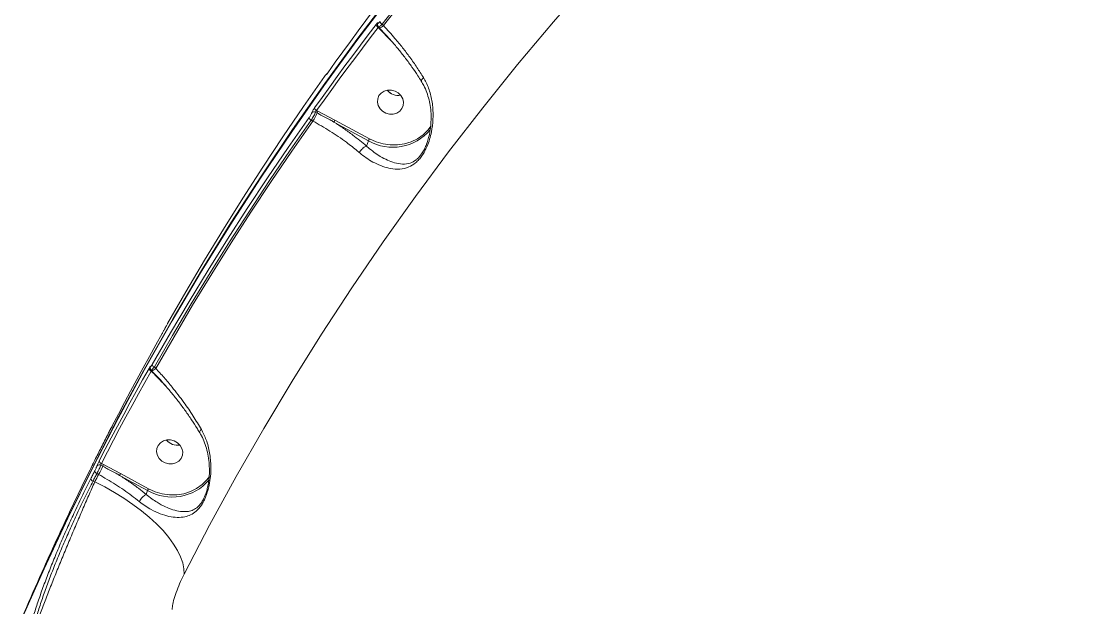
# Model space of a CAD drawing. Header units: millimetres. Extents: x -5550 to 7488, y -4093 to 4627.
# Drawn here: x -3039.4 to -2675.4, y 1757.6 to 1956.6 of the extents above; entities that cross this region are included whole.
import ezdxf

# ---------------------------------------------------------------- set-up
doc = ezdxf.new("R2010")
doc.units = ezdxf.units.MM
doc.layers.add('DIKOM_ОБЪЕКТ', color=7, linetype='Continuous')

msp = doc.modelspace()

# ---------------------------------------------------------------- linework, layer by layer
at = {"layer": 'DIKOM_ОБЪЕКТ', "color": 7, "linetype": 'Continuous', "lineweight": 15}
for p, q in [((-2918.038, 1954.778), (-2917.75, 1954.484)), ((-2916.348, 1955.208), (-2916.81, 1955.68)), ((-2918.163, 1954.597), (-2918.07, 1954.502)), ((-2918.07, 1954.502), (-2913.548, 1949.823)), ((-2917.75, 1954.484), (-2917.74, 1954.475)), ((-2913.548, 1949.823), (-2913.065, 1949.329)), ((-2939.407, 1925.832), (-2938.89, 1925.553)), ((-2938.603, 1926.108), (-2939.051, 1926.35)), ((-2932.857, 1923.05), (-2938.603, 1926.108)), ((-2940.909, 1923.092), (-2940.328, 1922.779)), ((-2933.16, 1922.455), (-2921.423, 1916.121)), ((-2921.12, 1916.715), (-2932.857, 1923.05)), ((-2922.102, 1914.317), (-2921.423, 1916.121)), ((-2993.72, 1838.787), (-2994.199, 1839.277)), ((-2995.299, 1838.244), (-2995.122, 1838.063)), ((-2995.282, 1838.195), (-2995.262, 1838.206)), ((-2995.122, 1838.063), (-2995.114, 1838.056)), ((-2990.751, 1833.229), (-2990.177, 1832.642)), ((-3008.823, 1818.646), (-3008.86, 1818.581)), ((-3012.4, 1805.927), (-3011.716, 1805.558)), ((-3011.429, 1806.113), (-3012.211, 1806.535)), ((-3005.696, 1803.062), (-3011.429, 1806.113)), ((-3013.734, 1803.096), (-3013.154, 1802.783)), ((-3005.999, 1802.467), (-2996.473, 1797.326)), ((-2996.17, 1797.92), (-3005.696, 1803.062)), ((-3014.437, 1800.275), (-3015.045, 1800.532)), ((-2996.966, 1796.017), (-2996.473, 1797.326))]:
    msp.add_line(p, q, dxfattribs=at)
at = {"layer": 'DIKOM_ОБЪЕКТ', "color": 7, "linetype": 'Continuous', "lineweight": 15, "flags": 128}
for points in [[(-2916.81, 1955.68), (-2909.092, 1965.557), (-2901.246, 1975.343), (-2893.273, 1985.038), (-2885.174, 1994.64), (-2876.95, 2004.149), (-2868.601, 2013.562), (-2860.129, 2022.878), (-2851.536, 2032.096)], [(-2850.943, 2031.777), (-2859.555, 2022.541), (-2868.044, 2013.206), (-2876.41, 2003.775), (-2884.651, 1994.248), (-2892.767, 1984.626), (-2900.755, 1974.912), (-2908.616, 1965.105), (-2916.348, 1955.208)], [(-2984.11, 1768.926), (-2975.419, 1785.573), (-2966.396, 1802.053), (-2957.044, 1818.36), (-2947.365, 1834.491), (-2937.363, 1850.438), (-2927.042, 1866.198), (-2916.403, 1881.765), (-2905.451, 1897.134), (-2894.189, 1912.3), (-2882.622, 1927.259), (-2870.751, 1942.006), (-2858.582, 1956.536), (-2846.118, 1970.845)], [(-2913.48, 1966.162), (-2925.027, 1950.971), (-2936.271, 1935.578), (-2947.209, 1919.988), (-2957.838, 1904.205), (-2968.153, 1888.234), (-2978.153, 1872.08), (-2987.834, 1855.747), (-2997.193, 1839.241), (-3006.228, 1822.566), (-3014.935, 1805.729), (-3023.312, 1788.733), (-3031.356, 1771.584), (-3039.066, 1754.287)], [(-2935.261, 1939.189), (-2932.704, 1942.76), (-2930.131, 1946.321), (-2927.542, 1949.871), (-2924.937, 1953.41), (-2922.315, 1956.939), (-2919.678, 1960.457), (-2917.025, 1963.964), (-2914.355, 1967.46)], [(-3039.375, 1753.466), (-3031.665, 1770.763), (-3023.621, 1787.912), (-3015.244, 1804.908), (-3006.537, 1821.745), (-2997.502, 1838.42), (-2988.143, 1854.926), (-2978.462, 1871.258), (-2968.462, 1887.413), (-2958.147, 1903.384), (-2947.518, 1919.167), (-2936.58, 1934.757), (-2925.336, 1950.15), (-2913.789, 1965.341)], [(-2918.833, 1955.553), (-2921.503, 1952.057), (-2924.156, 1948.55), (-2926.794, 1945.032), (-2929.415, 1941.504), (-2932.02, 1937.965), (-2934.609, 1934.415), (-2937.182, 1930.854), (-2939.739, 1927.283)], [(-2939.051, 1926.35), (-2936.497, 1929.918), (-2933.926, 1933.476), (-2931.339, 1937.023), (-2928.736, 1940.559), (-2926.117, 1944.085), (-2923.481, 1947.6), (-2920.83, 1951.104), (-2918.163, 1954.597)], [(-2989.682, 1854.095), (-2983.491, 1864.851), (-2977.162, 1875.532), (-2970.696, 1886.138), (-2964.095, 1896.666), (-2957.358, 1907.116), (-2950.488, 1917.486), (-2943.484, 1927.774), (-2936.348, 1937.98)], [(-2916.616, 1926.122), (-2917.513, 1927.003), (-2918.122, 1928.064), (-2918.393, 1929.22), (-2918.305, 1930.377), (-2917.865, 1931.442), (-2917.109, 1932.327), (-2916.097, 1932.962), (-2914.913, 1933.295), (-2913.65, 1933.299), (-2912.413, 1932.974), (-2911.301, 1932.345), (-2910.404, 1931.465), (-2909.796, 1930.403), (-2909.524, 1929.247), (-2909.612, 1928.09), (-2910.052, 1927.026), (-2910.809, 1926.14), (-2911.82, 1925.505), (-2913.005, 1925.172), (-2914.268, 1925.168), (-2915.505, 1925.494), (-2916.616, 1926.122)], [(-2941.599, 1924.021), (-2948.735, 1913.815), (-2955.738, 1903.527), (-2962.609, 1893.157), (-2969.345, 1882.707), (-2975.946, 1872.179), (-2982.412, 1861.573), (-2988.741, 1850.892), (-2994.932, 1840.136)], [(-2994.199, 1839.277), (-2988.012, 1850.024), (-2981.689, 1860.696), (-2975.228, 1871.293), (-2968.632, 1881.813), (-2961.901, 1892.254), (-2955.037, 1902.615), (-2948.039, 1912.895), (-2940.909, 1923.092)], [(-2940.328, 1922.779), (-2947.473, 1912.56), (-2954.485, 1902.259), (-2961.363, 1891.877), (-2968.107, 1881.414), (-2974.716, 1870.872), (-2981.188, 1860.253), (-2987.523, 1849.557), (-2993.72, 1838.787)], [(-2900.169, 1921.222), (-2901.285, 1919.711), (-2902.902, 1918.112), (-2904.786, 1916.782), (-2906.892, 1915.752), (-2909.169, 1915.048), (-2911.562, 1914.687), (-2914.012, 1914.677), (-2916.461, 1915.018), (-2918.849, 1915.703), (-2921.12, 1916.715)], [(-3008.481, 1819.275), (-3006.426, 1823.232), (-3004.352, 1827.18), (-3002.26, 1831.119), (-3000.15, 1835.048), (-2998.022, 1838.969), (-2995.875, 1842.88), (-2993.711, 1846.783), (-2991.529, 1850.675)], [(-2996.007, 1838.769), (-2998.19, 1834.876), (-3000.354, 1830.974), (-3002.5, 1827.063), (-3004.628, 1823.142), (-3006.738, 1819.212), (-3008.83, 1815.273), (-3010.904, 1811.326), (-3012.959, 1807.369)], [(-3012.211, 1806.535), (-3010.157, 1810.489), (-3008.085, 1814.433), (-3005.995, 1818.369), (-3003.887, 1822.295), (-3001.76, 1826.213), (-2999.616, 1830.121), (-2997.454, 1834.02), (-2995.273, 1837.909)], [(-3010.546, 1815.318), (-3010.382, 1815.639), (-3010.219, 1815.96), (-3010.055, 1816.281), (-3009.891, 1816.602), (-3009.727, 1816.923), (-3009.563, 1817.243), (-3009.398, 1817.564), (-3009.234, 1817.884)], [(-2991.667, 1807.327), (-2992.563, 1808.208), (-2993.172, 1809.269), (-2993.444, 1810.425), (-2993.356, 1811.582), (-2992.916, 1812.647), (-2992.159, 1813.532), (-2991.148, 1814.167), (-2989.963, 1814.5), (-2988.7, 1814.504), (-2987.463, 1814.178), (-2986.352, 1813.55), (-2985.455, 1812.669), (-2984.846, 1811.608), (-2984.575, 1810.452), (-2984.663, 1809.295), (-2985.102, 1808.231), (-2985.859, 1807.345), (-2986.871, 1806.71), (-2988.056, 1806.377), (-2989.318, 1806.373), (-2990.555, 1806.699), (-2991.667, 1807.327)], [(-3014.484, 1803.925), (-3014.648, 1803.605), (-3014.813, 1803.284), (-3014.977, 1802.964), (-3015.141, 1802.643), (-3015.305, 1802.322), (-3015.469, 1802.001), (-3015.633, 1801.68), (-3015.796, 1801.359)], [(-3015.045, 1800.532), (-3014.882, 1800.853), (-3014.718, 1801.174), (-3014.554, 1801.494), (-3014.391, 1801.815), (-3014.226, 1802.135), (-3014.062, 1802.456), (-3013.898, 1802.776), (-3013.734, 1803.096)], [(-3013.154, 1802.783), (-3013.315, 1802.47), (-3013.475, 1802.157), (-3013.636, 1801.843), (-3013.796, 1801.53), (-3013.956, 1801.216), (-3014.117, 1800.903), (-3014.277, 1800.589), (-3014.437, 1800.275)], [(-2975.442, 1802.087), (-2976.335, 1800.916), (-2977.952, 1799.317), (-2979.837, 1797.987), (-2981.943, 1796.957), (-2984.219, 1796.253), (-2986.612, 1795.892), (-2989.062, 1795.882), (-2991.511, 1796.223), (-2993.899, 1796.908), (-2996.17, 1797.92)], [(-3014.437, 1800.275), (-3011.032, 1798.543), (-3007.716, 1796.676), (-3004.516, 1794.693), (-3001.463, 1792.612), (-2998.585, 1790.451), (-2995.908, 1788.23), (-2993.455, 1785.97), (-2991.251, 1783.691), (-2989.313, 1781.413), (-2987.662, 1779.159), (-2986.31, 1776.947), (-2985.271, 1774.799), (-2984.554, 1772.733), (-2984.166, 1770.77), (-2984.11, 1768.926)]]:
    msp.add_lwpolyline(points, dxfattribs=at)
at = {"layer": 'DIKOM_ОБЪЕКТ', "color": 7, "linetype": 'Continuous', "lineweight": 15}
for centre, radius, start, end in [((-2917.626, 1955.687), 1.215, 186.31439, 243.77456), ((-2917.43, 1955.562), 0.903, 143.73373, 174.88064), ((-2918.009, 1956.674), 2.216, 276.97211, 318.56175), ((-2916.262, 1956.776), 1.225, 186.59989, 243.45944), ((-2917.356, 1953.669), 1.097, 119.16407, 130.59979), ((-2935.015, 1938.03), 0.968, 123.13988, 144.97612), ((-2911.272, 1936.378), 4.9, 219.33062, 279.44329), ((-2911.274, 1936.373), 4.896, 219.30072, 279.47319), ((-2939.93, 1924.969), 1.009, 58.84333, 137.29958), ((-2938.568, 1927.427), 1.18, 186.99069, 245.81797), ((-2933.422, 1923.072), 6.005, 149.62831, 155.59462), ((-2940.424, 1924.173), 1.185, 187.38602, 245.82705), ((-2965.848, 1937.759), 29.592, 329.58764, 335.64104), ((-2928.367, 1920.383), 5.222, 149.29208, 156.62146), ((-2913.149, 1930.431), 16.53, 239.96401, 320.11338), ((-2916.601, 1914.034), 5.255, 149.31485, 156.59869), ((-2994.938, 1838.938), 1.082, 189.01185, 251.97318), ((-2994.79, 1839.006), 0.947, 162.90651, 238.77526), ((-2994.675, 1839.02), 0.907, 151.41801, 171.81964), ((-2995.368, 1840.235), 2.194, 276.63699, 318.6932), ((-2993.854, 1840.314), 1.093, 189.37417, 251.63171), ((-2986.322, 1817.584), 4.901, 219.33449, 279.44138), ((-2986.324, 1817.579), 4.897, 219.30376, 279.47211), ((-3012.913, 1805.081), 0.99, 58.75867, 144.98875), ((-3038.767, 1817.813), 29.698, 329.59488, 335.62705), ((-3011.923, 1807.546), 1.051, 189.70917, 254.09666), ((-3006.344, 1803.128), 5.896, 149.59079, 155.66594), ((-3013.445, 1804.112), 1.056, 190.1553, 254.10199), ((-3001.17, 1800.376), 5.262, 149.31828, 156.59061), ((-3014.759, 1801.546), 1.054, 190.23054, 254.24693), ((-2988.195, 1811.662), 16.555, 239.99636, 319.24522), ((-2991.684, 1795.256), 5.217, 149.28879, 156.62475)]:
    msp.add_arc(centre, radius, start, end, dxfattribs=at)
for points, knots in [([(-2684.074, 2112.904), (-2684.389, 2109.112), (-2685.021, 2101.525), (-2685.044, 2089.165), (-2684.386, 2076.009), (-2682.951, 2061.994), (-2680.742, 2047.168), (-2677.805, 2031.852), (-2674.167, 2016.113), (-2669.871, 2000.021), (-2664.847, 1983.314), (-2659.082, 1966.026), (-2652.578, 1948.203), (-2645.477, 1930.232), (-2637.819, 1912.179), (-2629.651, 1894.107), (-2620.844, 1875.729), (-2611.403, 1857.094), (-2601.345, 1838.263), (-2590.886, 1819.639), (-2580.071, 1801.279), (-2568.953, 1783.236), (-2557.356, 1765.226), (-2545.303, 1747.313), (-2532.825, 1729.563), (-2520.187, 1712.35), (-2507.435, 1695.721), (-2494.617, 1679.707), (-2481.538, 1664.062), (-2468.233, 1648.859), (-2454.743, 1634.155), (-2442.302, 1621.259), (-2430.94, 1609.976), (-2424.105, 1603.538), (-2420.684, 1600.316)], [0, 0, 0, 0, 0.0311784, 0.062381, 0.0935594, 0.1256442, 0.1577551, 0.1898399, 0.2210201, 0.2522244, 0.2834046, 0.3154897, 0.3476009, 0.379686, 0.410889, 0.4421158, 0.4733189, 0.5054257, 0.5375585, 0.5696654, 0.6009197, 0.6321978, 0.6634522, 0.69561, 0.727794, 0.7599519, 0.7912842, 0.8226406, 0.8539729, 0.886209, 0.9184712, 0.9507072, 0.9753305, 1, 1, 1, 1]), ([(-2918.158, 1956.096), (-2918.158, 1956.102), (-2918.153, 1956.158), (-2918.186, 1956.207), (-2918.328, 1956.128), (-2918.55, 1955.909), (-2918.739, 1955.672), (-2918.833, 1955.553)], [0, 0, 0, 0, 0.0278224, 0.2649911, 0.5076902, 0.7539601, 1, 1, 1, 1]), ([(-2918.322, 1955.641), (-2918.328, 1955.607), (-2918.349, 1955.476), (-2918.3, 1955.199), (-2918.189, 1954.927), (-2918.061, 1954.818), (-2918.026, 1954.789)], [0, 0, 0, 0, 0.1276075, 0.4938973, 0.8632757, 1, 1, 1, 1]), ([(-2917.48, 1956.635), (-2917.574, 1956.517), (-2917.763, 1956.282), (-2917.987, 1956.064), (-2918.13, 1955.985), (-2918.163, 1956.034), (-2918.159, 1956.09), (-2918.158, 1956.096)], [0, 0, 0, 0, 0.2458145, 0.4917789, 0.7342876, 0.9715264, 1, 1, 1, 1]), ([(-2918.014, 1954.802), (-2918.006, 1954.782), (-2917.976, 1954.709), (-2917.737, 1954.827), (-2917.334, 1955.138), (-2916.984, 1955.499), (-2916.81, 1955.68)], [0, 0, 0, 0, 0.1167611, 0.4097004, 0.7055485, 1, 1, 1, 1]), ([(-2902.729, 1937.546), (-2903.454, 1938.699), (-2904.912, 1941.019), (-2907.307, 1944.423), (-2909.819, 1947.727), (-2912.798, 1951.369), (-2915.032, 1953.785), (-2916.348, 1955.208)], [0, 0, 0, 0, 0.1872879, 0.3765513, 0.5570093, 0.7391957, 1, 1, 1, 1]), ([(-2917.761, 1954.455), (-2917.15, 1953.826), (-2915.699, 1952.333), (-2913.469, 1949.836), (-2911.085, 1947.008), (-2908.796, 1944.101), (-2906.632, 1941.151), (-2904.845, 1938.563), (-2903.848, 1936.967), (-2903.47, 1936.362)], [0, 0, 0, 0, 0.114821, 0.2725597, 0.4308869, 0.589262, 0.7471414, 0.9041487, 1, 1, 1, 1]), ([(-2936.348, 1937.98), (-2936.263, 1938.098), (-2936.092, 1938.335), (-2935.905, 1938.567), (-2935.798, 1938.67), (-2935.788, 1938.641), (-2935.805, 1938.593), (-2935.807, 1938.586)], [0, 0, 0, 0, 0.2406937, 0.4814349, 0.7216299, 0.9612122, 1, 1, 1, 1]), ([(-2935.408, 1938.995), (-2935.453, 1938.973), (-2935.549, 1938.926), (-2935.662, 1938.834), (-2935.779, 1938.724), (-2935.938, 1938.54), (-2936.132, 1938.29), (-2936.302, 1938.048), (-2936.345, 1937.986)], [0, 0, 0, 0, 0.0838053, 0.1822466, 0.2870874, 0.4886478, 0.8702014, 1, 1, 1, 1]), ([(-2935.807, 1938.586), (-2935.809, 1938.579), (-2935.827, 1938.53), (-2935.816, 1938.501), (-2935.707, 1938.603), (-2935.518, 1938.834), (-2935.346, 1939.071), (-2935.261, 1939.189)], [0, 0, 0, 0, 0.0385566, 0.2780797, 0.5183443, 0.7592126, 1, 1, 1, 1]), ([(-2935.242, 1939.221), (-2935.258, 1939.199), (-2935.352, 1939.065), (-2935.484, 1938.892), (-2935.586, 1938.764), (-2935.624, 1938.723), (-2935.619, 1938.728), (-2935.618, 1938.729)], [0, 0, 0, 0, 0.0817873, 0.4900952, 0.7913005, 0.9654463, 1, 1, 1, 1]), ([(-2924.546, 1912.084), (-2924.352, 1911.922), (-2923.397, 1911.126), (-2921.643, 1909.873), (-2919.154, 1908.444), (-2916.556, 1907.336), (-2913.682, 1906.577), (-2910.747, 1906.36), (-2907.929, 1906.966), (-2905.776, 1908.228), (-2904.29, 1909.667), (-2903.242, 1910.994), (-2902.307, 1912.542), (-2901.412, 1914.424), (-2900.63, 1916.627), (-2899.871, 1919.676), (-2899.409, 1923.359), (-2899.487, 1927.65), (-2900.232, 1931.891), (-2901.41, 1935.215), (-2902.424, 1937.006), (-2902.729, 1937.546)], [0, 0, 0, 0, 0.0134542, 0.0663221, 0.1192324, 0.1832732, 0.2473503, 0.3264803, 0.4053661, 0.4678592, 0.4990972, 0.5303024, 0.5614425, 0.5926229, 0.6345142, 0.67649, 0.7480856, 0.8197604, 0.8939597, 0.9680675, 1, 1, 1, 1]), ([(-2903.43, 1936.389), (-2903.455, 1936.442), (-2903.516, 1936.568), (-2903.329, 1936.925), (-2903.04, 1937.255), (-2902.817, 1937.467), (-2902.759, 1937.518), (-2902.729, 1937.546)], [0, 0, 0, 0, 0.2352769, 0.5652664, 0.8952405, 0.944455, 1, 1, 1, 1]), ([(-2903.519, 1936.34), (-2903.215, 1935.845), (-2902.468, 1934.632), (-2901.573, 1932.509), (-2900.805, 1930.017), (-2900.326, 1927.372), (-2900.106, 1924.613), (-2900.181, 1921.916), (-2900.478, 1919.452), (-2900.942, 1917.335), (-2901.344, 1915.908), (-2901.629, 1915.209), (-2901.674, 1915.1)], [0, 0, 0, 0, 0.0806055, 0.1974411, 0.3177465, 0.4408916, 0.5680002, 0.6972312, 0.8064699, 0.9000556, 0.9844045, 1, 1, 1, 1]), ([(-2940.671, 1925.653), (-2940.714, 1925.551), (-2940.8, 1925.345), (-2941.021, 1924.931), (-2941.278, 1924.496), (-2941.479, 1924.19), (-2941.583, 1924.043), (-2941.599, 1924.021)], [0, 0, 0, 0, 0.2393777, 0.4786949, 0.7179117, 0.9577321, 1, 1, 1, 1]), ([(-2940.909, 1923.092), (-2940.884, 1923.13), (-2940.721, 1923.38), (-2940.402, 1923.898), (-2939.986, 1924.63), (-2939.626, 1925.323), (-2939.48, 1925.663), (-2939.407, 1925.832)], [0, 0, 0, 0, 0.04225, 0.2819854, 0.5212831, 0.7606432, 1, 1, 1, 1]), ([(-2939.739, 1927.283), (-2939.754, 1927.261), (-2939.859, 1927.113), (-2940.061, 1926.808), (-2940.321, 1926.374), (-2940.542, 1925.961), (-2940.628, 1925.756), (-2940.671, 1925.653)], [0, 0, 0, 0, 0.0425986, 0.2824621, 0.521652, 0.7607441, 1, 1, 1, 1]), ([(-2939.407, 1925.832), (-2939.395, 1925.867), (-2939.369, 1925.937), (-2939.287, 1926.071), (-2939.185, 1926.208), (-2939.102, 1926.3), (-2939.058, 1926.344), (-2939.051, 1926.35)], [0, 0, 0, 0, 0.236828, 0.474335, 0.7136096, 0.9564481, 1, 1, 1, 1]), ([(-2940.328, 1922.779), (-2938.38, 1921.686), (-2934.427, 1919.47), (-2929.37, 1915.976), (-2926.155, 1913.453), (-2924.756, 1912.262), (-2924.546, 1912.084)], [0, 0, 0, 0, 0.343494, 0.6969344, 0.9545258, 1, 1, 1, 1]), ([(-2938.89, 1925.553), (-2938.597, 1925.395), (-2937.134, 1924.606), (-2935.217, 1923.585), (-2933.605, 1922.7), (-2933.16, 1922.455)], [0, 0, 0, 0, 0.1533091, 0.7665631, 1, 1, 1, 1]), ([(-2922.102, 1914.317), (-2923.622, 1915.577), (-2926.096, 1917.627), (-2929.863, 1920.326), (-2932.058, 1921.744), (-2933.16, 1922.455)], [0, 0, 0, 0, 0.4426991, 0.7201704, 1, 1, 1, 1]), ([(-2901.673, 1915.1), (-2901.737, 1914.907), (-2901.969, 1914.199), (-2902.541, 1913.019), (-2903.509, 1911.361), (-2904.47, 1910.264), (-2905.773, 1909.173), (-2907.454, 1908.318), (-2909.878, 1908.064), (-2912.43, 1908.519), (-2914.956, 1909.458), (-2917.251, 1910.66), (-2919.48, 1912.125), (-2921.051, 1913.386), (-2921.932, 1914.151), (-2922.104, 1914.314), (-2922.104, 1914.315)], [0, 0, 0, 0, 0.0178673, 0.0655878, 0.1151457, 0.1926892, 0.2117672, 0.3118816, 0.4418728, 0.5769277, 0.6857525, 0.7964309, 0.8860661, 0.9773103, 0.9999474, 1, 1, 1, 1]), ([(-2922.104, 1914.315), (-2922.27, 1914.252), (-2922.602, 1914.128), (-2923.204, 1913.684), (-2923.8, 1913.107), (-2924.223, 1912.58), (-2924.452, 1912.238), (-2924.524, 1912.12), (-2924.546, 1912.084)], [0, 0, 0, 0, 0.2204714, 0.4409672, 0.6614518, 0.8819683, 0.9635644, 1, 1, 1, 1]), ([(-2922.104, 1914.315), (-2922.103, 1914.315), (-2922.102, 1914.315), (-2922.102, 1914.316), (-2922.102, 1914.317)], [0, 0, 0, 0, 0.6842376, 1, 1, 1, 1]), ([(-2990.608, 1852.387), (-2990.559, 1852.483), (-2990.462, 1852.673), (-2990.246, 1853.077), (-2990.004, 1853.52), (-2989.81, 1853.868), (-2989.707, 1854.051), (-2989.682, 1854.095)], [0, 0, 0, 0, 0.224948, 0.4495877, 0.6803268, 0.9238041, 1, 1, 1, 1]), ([(-2991.529, 1850.675), (-2991.496, 1850.735), (-2991.379, 1850.944), (-2991.252, 1851.174), (-2991.162, 1851.338)], [0, 0, 0, 0, 0.2878559, 1, 1, 1, 1]), ([(-2991.162, 1851.338), (-2991.097, 1851.459), (-2990.954, 1851.721), (-2990.753, 1852.101), (-2990.656, 1852.292), (-2990.608, 1852.387)], [0, 0, 0, 0, 0.2986581, 0.6490627, 1, 1, 1, 1]), ([(-2995.696, 1839.284), (-2995.722, 1839.244), (-2995.813, 1839.106), (-2995.927, 1838.909), (-2996.007, 1838.769)], [0, 0, 0, 0, 0.2878874, 1, 1, 1, 1]), ([(-2995.472, 1839.454), (-2995.472, 1839.488), (-2995.472, 1839.555), (-2995.559, 1839.479), (-2995.653, 1839.345), (-2995.696, 1839.284)], [0, 0, 0, 0, 0.3509218, 0.7014061, 1, 1, 1, 1]), ([(-2995.568, 1839.149), (-2995.575, 1839.116), (-2995.595, 1839.01), (-2995.58, 1838.767), (-2995.491, 1838.478), (-2995.359, 1838.326), (-2995.294, 1838.252)], [0, 0, 0, 0, 0.1318032, 0.425057, 0.7218947, 1, 1, 1, 1]), ([(-2994.932, 1840.136), (-2995.013, 1839.998), (-2995.174, 1839.721), (-2995.357, 1839.461), (-2995.471, 1839.348), (-2995.472, 1839.419), (-2995.472, 1839.454)], [0, 0, 0, 0, 0.2566149, 0.5136545, 0.7612082, 1, 1, 1, 1]), ([(-2995.277, 1838.266), (-2995.273, 1838.249), (-2995.259, 1838.178), (-2995.053, 1838.315), (-2994.688, 1838.667), (-2994.361, 1839.074), (-2994.199, 1839.277)], [0, 0, 0, 0, 0.0886055, 0.388438, 0.6959354, 1, 1, 1, 1]), ([(-2978.218, 1818.075), (-2979.125, 1819.592), (-2980.953, 1822.65), (-2984.293, 1827.49), (-2987.641, 1831.855), (-2990.88, 1835.708), (-2992.77, 1837.757), (-2993.72, 1838.787)], [0, 0, 0, 0, 0.2106454, 0.4247506, 0.676212, 0.8373995, 1, 1, 1, 1]), ([(-2995.273, 1837.909), (-2995.275, 1837.984), (-2995.277, 1838.087), (-2995.28, 1838.172), (-2995.282, 1838.195)], [0, 0, 0, 0, 0.72086, 1, 1, 1, 1]), ([(-2995.273, 1837.909), (-2995.126, 1837.758), (-2993.611, 1836.204), (-2992.108, 1834.64), (-2990.751, 1833.229)], [0, 0, 0, 0, 0.0974059, 1, 1, 1, 1]), ([(-2995.131, 1838.041), (-2994.519, 1837.414), (-2993.038, 1835.894), (-2990.747, 1833.342), (-2988.273, 1830.429), (-2985.898, 1827.439), (-2983.639, 1824.405), (-2981.53, 1821.355), (-2979.907, 1818.868), (-2979.052, 1817.413), (-2978.79, 1816.966)], [0, 0, 0, 0, 0.0987641, 0.2394316, 0.3804191, 0.5211812, 0.6613479, 0.8006225, 0.9387856, 1, 1, 1, 1]), ([(-3009.234, 1817.884), (-3009.167, 1818.013), (-3009.035, 1818.272), (-3008.898, 1818.531), (-3008.83, 1818.654), (-3008.836, 1818.634), (-3008.857, 1818.587), (-3008.86, 1818.581)], [0, 0, 0, 0, 0.24044, 0.4809956, 0.7218939, 0.9628901, 1, 1, 1, 1]), ([(-3008.727, 1818.806), (-3008.739, 1818.791), (-3008.765, 1818.76), (-3008.791, 1818.719), (-3008.814, 1818.683), (-3008.844, 1818.631), (-3008.9, 1818.529), (-3009.018, 1818.304), (-3009.154, 1818.038), (-3009.211, 1817.928)], [0, 0, 0, 0, 0.0354817, 0.0782513, 0.1185094, 0.1829168, 0.3760122, 0.7399525, 1, 1, 1, 1]), ([(-3008.86, 1818.581), (-3008.863, 1818.575), (-3008.884, 1818.528), (-3008.889, 1818.507), (-3008.82, 1818.63), (-3008.682, 1818.888), (-3008.548, 1819.146), (-3008.481, 1819.275)], [0, 0, 0, 0, 0.037298, 0.2782713, 0.5190487, 0.7595718, 1, 1, 1, 1]), ([(-3008.477, 1819.285), (-3008.489, 1819.259), (-3008.579, 1819.085), (-3008.709, 1818.84), (-3008.802, 1818.663), (-3008.838, 1818.602), (-3008.834, 1818.609), (-3008.833, 1818.609)], [0, 0, 0, 0, 0.0672241, 0.4679307, 0.8038922, 0.9846998, 1, 1, 1, 1]), ([(-2999.361, 1793.573), (-2998.681, 1793.054), (-2997.321, 1792.016), (-2994.889, 1790.568), (-2992.153, 1789.309), (-2989.188, 1788.439), (-2986.399, 1788.091), (-2983.96, 1788.304), (-2981.851, 1789.003), (-2979.967, 1790.209), (-2978.463, 1791.886), (-2977.377, 1793.746), (-2976.644, 1795.374), (-2976.038, 1797.179), (-2975.469, 1799.49), (-2975.068, 1802.257), (-2974.923, 1805.957), (-2975.311, 1810.124), (-2976.377, 1814.409), (-2977.642, 1816.928), (-2978.218, 1818.075)], [0, 0, 0, 0, 0.0450776, 0.0901791, 0.1588877, 0.2276833, 0.2984019, 0.3691127, 0.4250466, 0.48082, 0.5408182, 0.5713829, 0.6019542, 0.6344664, 0.6670297, 0.7198468, 0.7727709, 0.8528854, 0.9329871, 1, 1, 1, 1]), ([(-2978.746, 1816.977), (-2978.777, 1817.04), (-2978.852, 1817.187), (-2978.681, 1817.553), (-2978.421, 1817.876), (-2978.246, 1818.048), (-2978.218, 1818.075)], [0, 0, 0, 0, 0.2678043, 0.6230266, 0.939417, 1, 1, 1, 1]), ([(-2978.801, 1816.946), (-2978.586, 1816.593), (-2977.93, 1815.522), (-2977.096, 1813.535), (-2976.286, 1810.997), (-2975.743, 1808.28), (-2975.485, 1805.584), (-2975.479, 1803.074), (-2975.657, 1800.868), (-2975.973, 1798.934), (-2976.373, 1797.263), (-2976.714, 1796.291), (-2976.872, 1795.84)], [0, 0, 0, 0, 0.0587713, 0.1786415, 0.3035621, 0.4336357, 0.5642436, 0.6757892, 0.7739476, 0.8599363, 0.9351175, 1, 1, 1, 1]), ([(-3015.056, 1806.357), (-3015, 1806.471), (-3014.319, 1807.855), (-3012.826, 1810.826), (-3011.305, 1813.823), (-3010.546, 1815.318)], [0, 0, 0, 0, 0.0427426, 0.5221314, 1, 1, 1, 1]), ([(-3015.041, 1806.35), (-3015.381, 1805.678), (-3018.472, 1799.559), (-3024.037, 1787.859), (-3031.279, 1772.287), (-3035.705, 1762.138), (-3037.693, 1757.58)], [0, 0, 0, 0, 0.0420119, 0.3823286, 0.7225865, 1, 1, 1, 1]), ([(-3013.724, 1805.648), (-3013.762, 1805.543), (-3013.839, 1805.331), (-3014.023, 1804.894), (-3014.234, 1804.43), (-3014.393, 1804.104), (-3014.473, 1803.947), (-3014.484, 1803.925)], [0, 0, 0, 0, 0.240739, 0.4813403, 0.7220839, 0.96279, 1, 1, 1, 1]), ([(-3013.734, 1803.096), (-3013.715, 1803.131), (-3013.576, 1803.39), (-3013.299, 1803.926), (-3012.93, 1804.689), (-3012.605, 1805.406), (-3012.468, 1805.753), (-3012.4, 1805.927)], [0, 0, 0, 0, 0.0372267, 0.2780939, 0.5188463, 0.7593874, 1, 1, 1, 1]), ([(-3012.959, 1807.369), (-3012.97, 1807.348), (-3013.051, 1807.191), (-3013.211, 1806.865), (-3013.424, 1806.402), (-3013.609, 1805.966), (-3013.686, 1805.754), (-3013.724, 1805.648)], [0, 0, 0, 0, 0.0372403, 0.2778923, 0.5186035, 0.7592312, 1, 1, 1, 1]), ([(-3012.4, 1805.927), (-3012.392, 1805.965), (-3012.376, 1806.04), (-3012.332, 1806.195), (-3012.278, 1806.358), (-3012.235, 1806.472), (-3012.214, 1806.528), (-3012.211, 1806.535)], [0, 0, 0, 0, 0.2402872, 0.4810967, 0.7223179, 0.9629859, 1, 1, 1, 1]), ([(-3011.716, 1805.558), (-3011.424, 1805.4), (-3009.96, 1804.61), (-3008.047, 1803.592), (-3006.439, 1802.709), (-3005.999, 1802.467)], [0, 0, 0, 0, 0.1536631, 0.7683152, 1, 1, 1, 1]), ([(-3013.154, 1802.783), (-3011.224, 1801.681), (-3007.308, 1799.445), (-3002.731, 1796.253), (-3000.189, 1794.232), (-2999.361, 1793.573)], [0, 0, 0, 0, 0.3958766, 0.8032129, 1, 1, 1, 1]), ([(-2996.966, 1796.017), (-2997.845, 1796.713), (-2999.7, 1798.182), (-3002.719, 1800.349), (-3004.903, 1801.759), (-3005.999, 1802.467)], [0, 0, 0, 0, 0.3093496, 0.6532039, 1, 1, 1, 1]), ([(-3015.796, 1801.359), (-3016.7, 1799.562), (-3018.506, 1795.969), (-3021.129, 1790.455), (-3023.599, 1785.061), (-3025.888, 1779.852), (-3028.091, 1774.619), (-3030.167, 1769.425), (-3032.087, 1764.333), (-3033.819, 1759.404), (-3035.319, 1754.713), (-3036.596, 1750.275), (-3037.219, 1747.604), (-3037.53, 1746.271)], [0, 0, 0, 0, 0.1021833, 0.2043675, 0.2924904, 0.3808925, 0.4690133, 0.5574029, 0.6460771, 0.7344675, 0.8228829, 0.9115813, 1, 1, 1, 1]), ([(-3036.31, 1746.583), (-3036.009, 1747.89), (-3035.406, 1750.507), (-3034.165, 1754.855), (-3032.703, 1759.45), (-3031.011, 1764.278), (-3029.134, 1769.265), (-3027.102, 1774.351), (-3024.945, 1779.475), (-3022.701, 1784.575), (-3020.28, 1789.857), (-3017.706, 1795.255), (-3015.932, 1798.773), (-3015.045, 1800.532)], [0, 0, 0, 0, 0.0883711, 0.1770231, 0.2653911, 0.3537671, 0.4424257, 0.5307999, 0.6189455, 0.7073713, 0.7955194, 0.8977597, 1, 1, 1, 1]), ([(-3014.437, 1800.275), (-3015.119, 1798.744), (-3016.484, 1795.68), (-3018.612, 1790.801), (-3020.772, 1785.771), (-3022.941, 1780.638), (-3025.09, 1775.471), (-3027.19, 1770.334), (-3029.216, 1765.292), (-3031.138, 1760.413), (-3032.929, 1755.767), (-3034.565, 1751.411), (-3035.658, 1748.414), (-3036.205, 1746.878), (-3036.31, 1746.583)], [0, 0, 0, 0, 0.0874415, 0.1748844, 0.2633119, 0.3520186, 0.4404456, 0.5297498, 0.6193393, 0.708643, 0.7985506, 0.8887512, 0.9786602, 1, 1, 1, 1]), ([(-2996.968, 1796.015), (-2997.121, 1795.942), (-2997.426, 1795.796), (-2997.994, 1795.323), (-2998.564, 1794.724), (-2999.005, 1794.147), (-2999.251, 1793.764), (-2999.34, 1793.609), (-2999.361, 1793.573)], [0, 0, 0, 0, 0.2123341, 0.4246907, 0.6370367, 0.8493817, 0.9654937, 1, 1, 1, 1]), ([(-2996.968, 1796.015), (-2996.967, 1796.015), (-2996.966, 1796.016), (-2996.966, 1796.016), (-2996.966, 1796.017)], [0, 0, 0, 0, 0.7868865, 1, 1, 1, 1]), ([(-2976.874, 1795.841), (-2976.88, 1795.823), (-2977.141, 1795.02), (-2977.627, 1794.111), (-2978.594, 1792.592), (-2979.768, 1791.371), (-2981.389, 1790.5), (-2983.223, 1790.092), (-2985.356, 1790.154), (-2987.807, 1790.713), (-2990.441, 1791.736), (-2992.896, 1793.047), (-2995.083, 1794.508), (-2996.372, 1795.494), (-2996.968, 1796.014), (-2996.968, 1796.015)], [0, 0, 0, 0, 0.0016344, 0.074973, 0.095578, 0.1895946, 0.2797634, 0.3729879, 0.4917224, 0.6128575, 0.7288358, 0.8476347, 0.923146, 0.999959, 1, 1, 1, 1]), ([(-2988.165, 1756.904), (-2988.116, 1757.473), (-2988.017, 1758.619), (-2987.292, 1761.264), (-2986.252, 1764.199), (-2985.129, 1766.862), (-2984.401, 1768.336), (-2984.11, 1768.926)], [0, 0, 0, 0, 0.2099097, 0.4228952, 0.6382591, 0.8553503, 1, 1, 1, 1])]:
    msp.add_open_spline(points, degree=3, knots=knots, dxfattribs=at)

doc.saveas('drawing.dxf')
